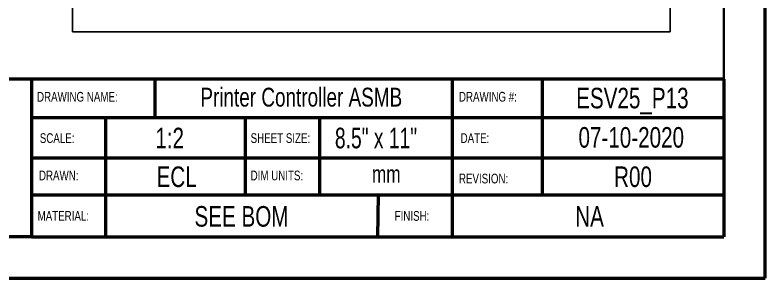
# Model space of a CAD drawing. Header units: millimetres. Extents: x 0 to 279, y 0 to 216.
# Drawn here: x 163.6 to 279.4, y 0 to 40.6 of the extents above; entities that cross this region are included whole.
import ezdxf

# ---------------------------------------------------------------- set-up
doc = ezdxf.new("R2010")
doc.units = ezdxf.units.MM
for name, color, linetype in [('PAGE_BORDER', 7, 'Continuous'), ('TITLE_BLOCK_BORDER', 7, 'Continuous'), ('TITLE_BLOCK_TEXT', 8, 'Continuous')]:
    doc.layers.add(name, color=color, linetype=linetype)
doc.styles.add('SLDTEXTSTYLE0', font='TXT', dxfattribs={"width": 0.75})
doc.styles.add('SLDTEXTSTYLE2', font='TXT', dxfattribs={"width": 0.7})

msp = doc.modelspace()

# ---------------------------------------------------------------- linework, layer by layer
at = {"color": 7, "linetype": 'Continuous', "lineweight": 50}
for p, q in [((279.4, 0), (279.4, 215.9)), ((0, 0), (279.4, 0))]:
    msp.add_line(p, q, dxfattribs=at)
at = {"layer": 'PAGE_BORDER', "lineweight": 35}
for p in [(273.05, 209.55), (6.35, 6.35)]:
    msp.add_line(p, (273.05, 6.35), dxfattribs=at)
at = {"layer": 'TITLE_BLOCK_BORDER'}
for p, q in [((172.51, 113.96), (172.51, 38.02)), ((264.77, 113.96), (264.77, 38.02)), ((172.51, 38.02), (264.77, 38.02))]:
    msp.add_line(p, q, dxfattribs=at)
at = {"layer": 'TITLE_BLOCK_BORDER', "lineweight": 50}
for p, q in [((166.18, 30.71), (123.09, 30.71)), ((166.18, 30.71), (166.18, 6.35)), ((273.05, 30.71), (166.18, 30.71)), ((185.24, 30.71), (185.24, 24.78)), ((231.13, 30.71), (231.13, 6.35)), ((245.03, 30.71), (245.03, 12.84)), ((273.05, 30.71), (273.05, 6.35)), ((273.05, 24.73), (166.18, 24.73)), ((177.61, 24.73), (177.61, 6.35)), ((199.16, 24.73), (199.16, 12.84)), ((210.64, 24.73), (210.64, 12.84)), ((273.05, 18.52), (166.18, 18.52)), ((166.36, 12.84), (273.05, 12.84)), ((219.7, 12.84), (219.61, 6.35)), ((166.18, 6.35), (123.09, 6.35)), ((166.18, 6.35), (273.05, 6.35))]:
    msp.add_line(p, q, dxfattribs=at)

# ---------------------------------------------------------------- texts
at = {"layer": 'TITLE_BLOCK_BORDER', "attachment_point": 2, "style": 'SLDTEXTSTYLE0'}
for s, insert, char_height in [('Printer Controller ASMB', (207.83, 29.39), 2.9104), ('ESV25_P13', (258.93, 29.38), 3.175), ('07-10-2020', (258.76, 23.31), 3.175), ('ECL', (188.59, 17.23), 3.175), ('mm', (220.95, 17.39), 2.646), ('R00', (259.03, 17.23), 3.175), ('SEE BOM', (198.6, 11.11), 3.175), ('NA', (252.32, 11.11), 3.175)]:
    msp.add_mtext(s, dxfattribs=dict(at, insert=insert, char_height=char_height))
at = {"layer": 'TITLE_BLOCK_TEXT', "attachment_point": 1}
for s, insert, char_height, style in [('DRAWING NAME:', (167.04, 28.74), 1.5, 'SLDTEXTSTYLE0'), ('DRAWING #:', (232.16, 28.75), 1.5, 'SLDTEXTSTYLE0'), ('1:2', (185.3, 23.21), 3.175, 'SLDTEXTSTYLE0'), ('8.5" x 11"', (213.02, 23.21), 3.175, 'SLDTEXTSTYLE2'), ('SCALE:', (167.47, 22.36), 1.5, 'SLDTEXTSTYLE0'), ('SHEET SIZE:', (200.01, 22.36), 1.5, 'SLDTEXTSTYLE0'), ('DATE:', (232.42, 22.36), 1.5, 'SLDTEXTSTYLE0'), ('DRAWN:', (167.34, 16.59), 1.5, 'SLDTEXTSTYLE0'), ('DIM UNITS:', (200.01, 16.59), 1.5, 'SLDTEXTSTYLE0'), ('REVISION:', (232.16, 16.11), 1.5, 'SLDTEXTSTYLE0'), ('MATERIAL:', (167.13, 10.34), 1.5, 'SLDTEXTSTYLE0'), ('FINISH:', (222.24, 10.34), 1.5, 'SLDTEXTSTYLE0')]:
    msp.add_mtext(s, dxfattribs=dict(at, insert=insert, char_height=char_height, style=style))

doc.saveas('drawing.dxf')
